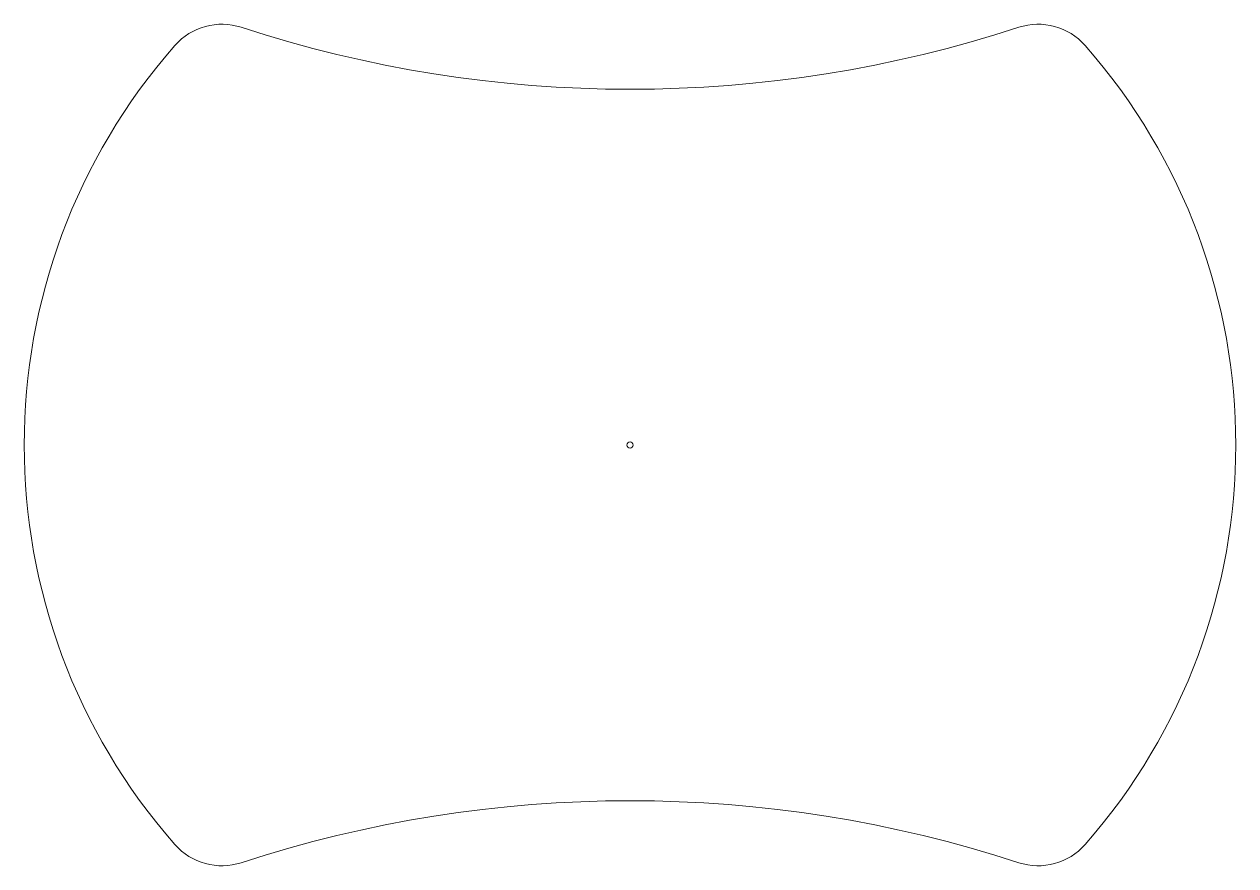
# Model space of a CAD drawing. Header units: millimetres. Extents: x -9.7 to 9.7, y -6.7 to 6.7.
import ezdxf

# ---------------------------------------------------------------- set-up
doc = ezdxf.new("R2010")
doc.units = ezdxf.units.MM

msp = doc.modelspace()

# ---------------------------------------------------------------- linework, layer by layer
at = {"color": 7, "linetype": 'Continuous', "lineweight": 15}
msp.add_circle((0, 0), 0.05, dxfattribs=at)
for centre, radius, start, end in [((-6.535, 5.743), 1, 71.8681, 138.6931), ((0, 25.7), 20, 251.8681, 288.1319), ((6.535, 5.743), 1, 41.3069, 108.1319), ((0, 0), 9.7, 138.6931, 221.3069), ((0, 0), 9.7, 318.6931, 41.3069), ((0, -25.7), 20, 71.8681, 108.1319), ((-6.535, -5.743), 1, 221.3069, 288.1319), ((6.535, -5.743), 1, 251.8681, 318.6931)]:
    msp.add_arc(centre, radius, start, end, dxfattribs=at)

doc.saveas('drawing.dxf')
